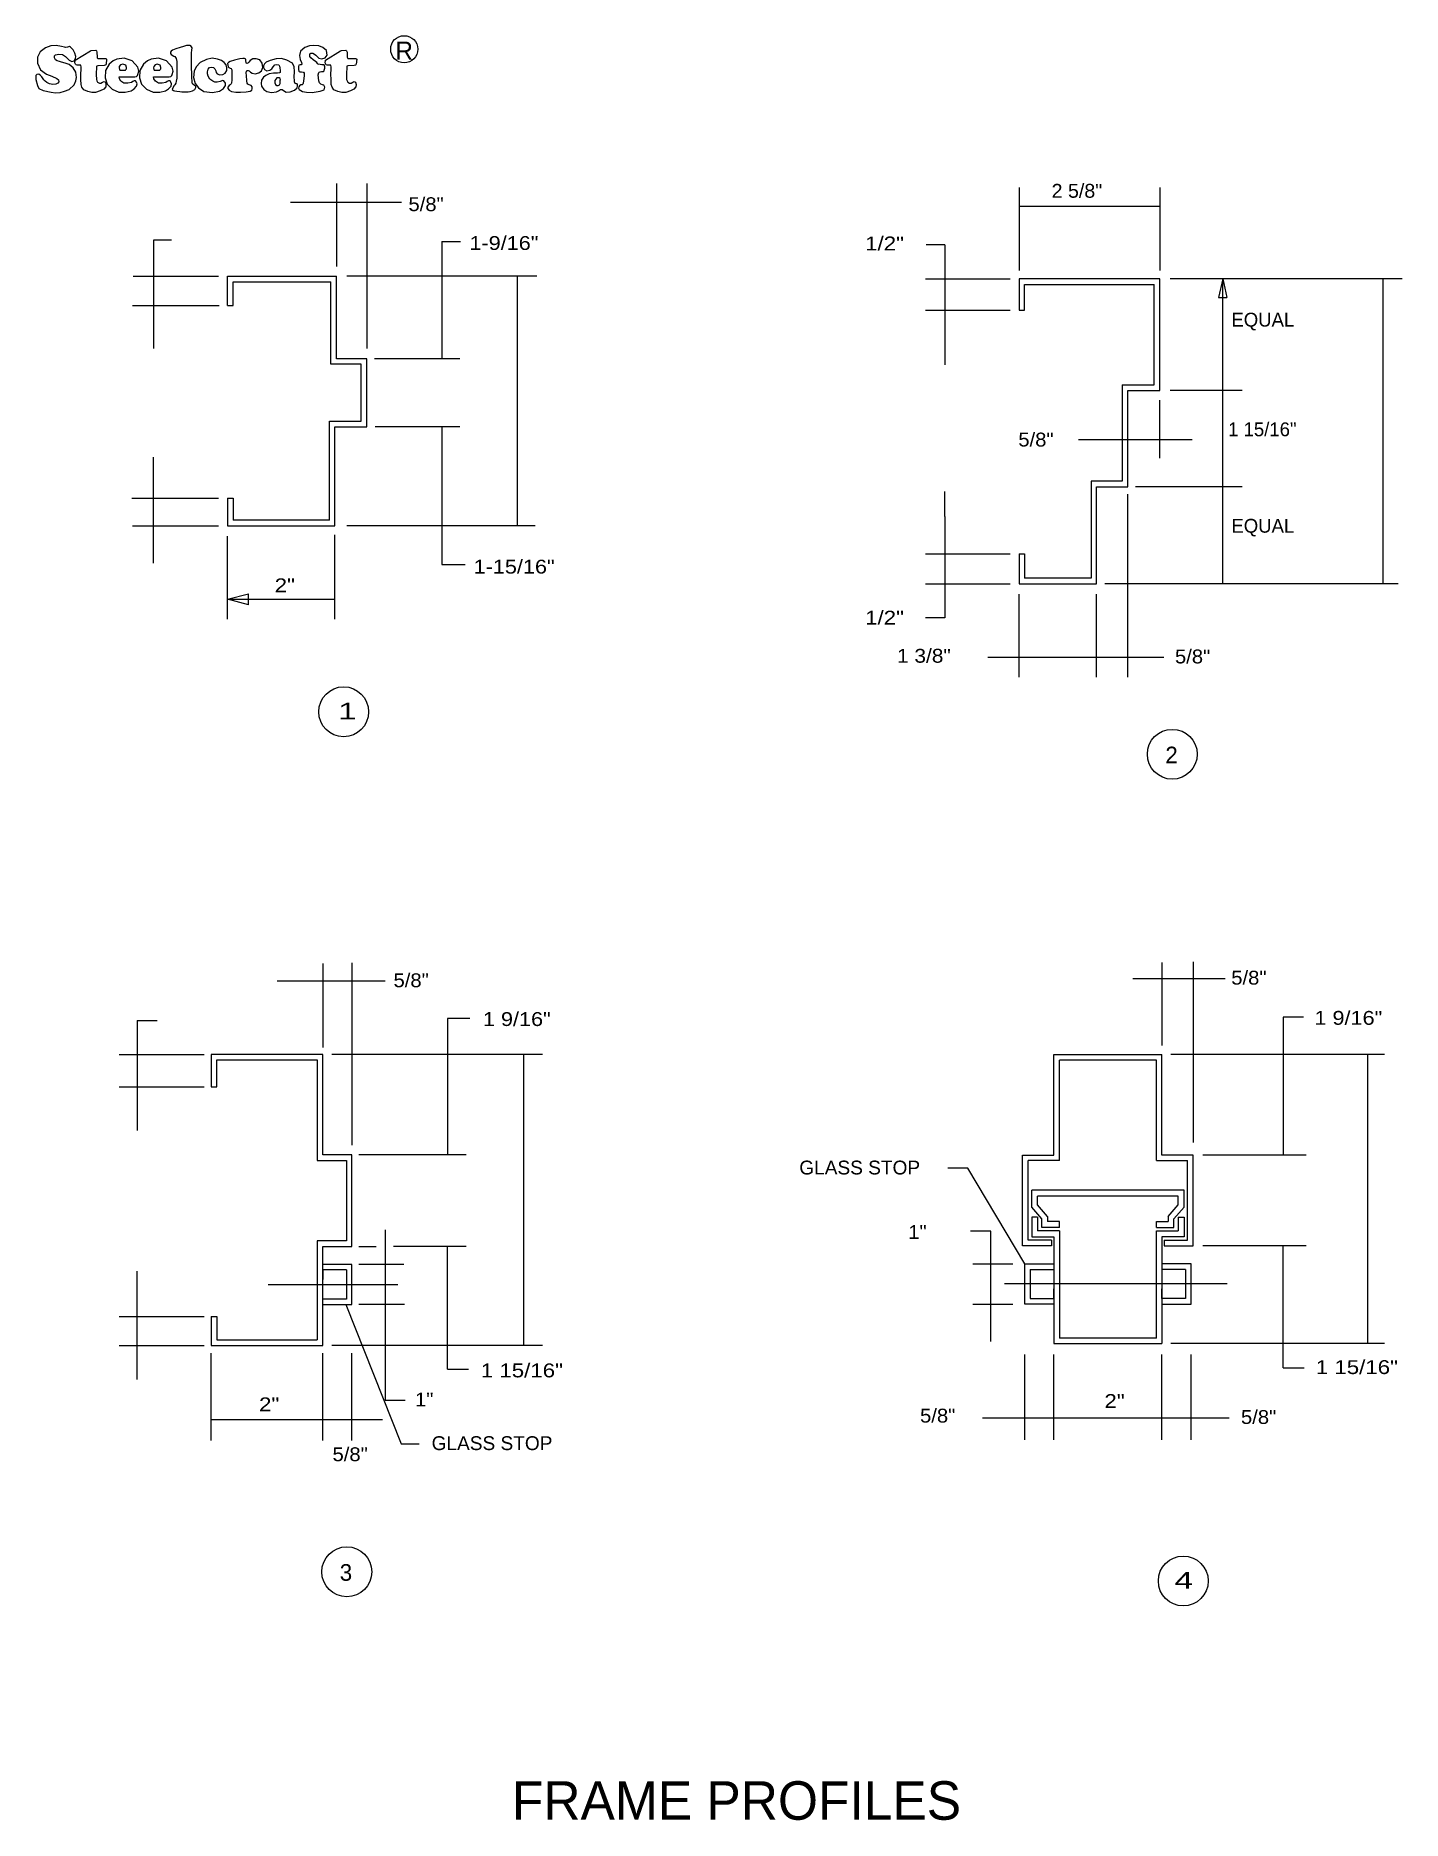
# Model space of a CAD drawing. Extents: x 0.48 to 7.57, y 0.32 to 9.59.
import ezdxf
from ezdxf.enums import TextEntityAlignment as Align

# ---------------------------------------------------------------- set-up
doc = ezdxf.new("R2010")
doc.units = 0
doc.header["$LTSCALE"] = 0.2
doc.linetypes.add('CENTER', pattern=[0])
doc.layers.add('LABEL', color=1, linetype='CONTINUOUS')
doc.layers.add('OBJECT', color=7, linetype='CONTINUOUS')

msp = doc.modelspace()

# ---------------------------------------------------------------- linework, layer by layer
at = {"layer": 'LABEL', "color": 0}
for points in [[(0.4761, 9.3845), (0.4754, 9.3635), (0.4843, 9.3322), (0.4916, 9.3171), (0.5141, 9.3059), (0.5551, 9.2975), (0.5786, 9.2945), (0.6019, 9.2962), (0.6251, 9.3025), (0.6495, 9.3112), (0.6758, 9.3363), (0.6847, 9.3564), (0.6878, 9.374), (0.6837, 9.4019), (0.6704, 9.4238), (0.649, 9.4409), (0.629, 9.4475), (0.6102, 9.4529), (0.5996, 9.4562), (0.5878, 9.4606), (0.5783, 9.4662), (0.5735, 9.4755), (0.5732, 9.486), (0.5789, 9.4919), (0.5952, 9.4958), (0.614, 9.4927), (0.6294, 9.4825), (0.6401, 9.4734), (0.6485, 9.4631), (0.6638, 9.4576), (0.6754, 9.4613), (0.6822, 9.472), (0.6843, 9.4837), (0.6792, 9.5), (0.6707, 9.5173), (0.6623, 9.5253), (0.6563, 9.5322), (0.6505, 9.5344), (0.64, 9.5318), (0.6295, 9.5304), (0.6248, 9.5315), (0.6095, 9.5358), (0.5814, 9.5399), (0.5546, 9.5381), (0.5256, 9.5281), (0.498, 9.5077), (0.4846, 9.4794), (0.4841, 9.4478), (0.5, 9.4143), (0.5321, 9.3904), (0.5592, 9.3805), (0.5851, 9.3694), (0.5934, 9.3626), (0.5948, 9.3521), (0.5904, 9.3438), (0.5799, 9.3401), (0.5648, 9.3374), (0.5472, 9.3417), (0.533, 9.3484), (0.5247, 9.3541), (0.5175, 9.3621), (0.5079, 9.3771), (0.4995, 9.3862), (0.4912, 9.3907), (0.4819, 9.3893), (0.4761, 9.3845)], [(0.6812, 9.4638), (0.7596, 9.5122), (0.7642, 9.5147), (0.7876, 9.5152), (0.7911, 9.5129), (0.7936, 9.5048), (0.7942, 9.4791), (0.7954, 9.4756), (0.7978, 9.4733), (0.834, 9.473), (0.8399, 9.4731), (0.8435, 9.4685), (0.8417, 9.4439), (0.8394, 9.4404), (0.8371, 9.438), (0.8302, 9.4355), (0.7975, 9.4348), (0.7928, 9.4335), (0.7917, 9.4311), (0.7903, 9.3902), (0.7909, 9.3634), (0.7933, 9.3564), (0.797, 9.3495), (0.8065, 9.3439), (0.8088, 9.3439), (0.8111, 9.344), (0.8146, 9.3452), (0.8227, 9.3489), (0.8308, 9.3526), (0.8379, 9.3492), (0.8405, 9.3376), (0.8396, 9.3259), (0.8293, 9.314), (0.8108, 9.3042), (0.7865, 9.2967), (0.7666, 9.2963), (0.7455, 9.3005), (0.7254, 9.3105), (0.7158, 9.3244), (0.7108, 9.3371), (0.7103, 9.3628), (0.7097, 9.3908), (0.7114, 9.4177), (0.7112, 9.4282), (0.7098, 9.4375), (0.7063, 9.4386), (0.69, 9.4371), (0.6852, 9.4393), (0.6828, 9.4428), (0.6792, 9.4497), (0.6812, 9.4614)], [(1.0042, 9.3843), (1.0064, 9.3903), (1.0107, 9.4067), (1.0056, 9.4276), (0.9757, 9.4609), (0.9345, 9.4751), (0.8972, 9.4697), (0.8775, 9.4611), (0.8569, 9.4431), (0.8377, 9.4111), (0.8362, 9.3714), (0.8463, 9.3389), (0.8726, 9.3126), (0.9068, 9.297), (0.9407, 9.2977), (0.9709, 9.3054), (0.987, 9.3151), (0.9995, 9.3294), (1.0028, 9.3411), (0.9991, 9.3504), (0.9943, 9.3561), (0.9873, 9.356), (0.9803, 9.3535), (0.9723, 9.3475), (0.9537, 9.3436), (0.9338, 9.3443), (0.9184, 9.3545), (0.9111, 9.3672), (0.9086, 9.3765), (0.9109, 9.3777), (0.9202, 9.3779), (0.9903, 9.3782), (0.9985, 9.3784), (1.0042, 9.3844)], [(1.1829, 9.3843), (1.1851, 9.3903), (1.1894, 9.4067), (1.1843, 9.4276), (1.1544, 9.4609), (1.1132, 9.4751), (1.0759, 9.4697), (1.0562, 9.4611), (1.0356, 9.4431), (1.0164, 9.4111), (1.015, 9.3714), (1.025, 9.3389), (1.0513, 9.3126), (1.0855, 9.297), (1.1194, 9.2977), (1.1496, 9.3054), (1.1657, 9.3151), (1.1783, 9.3294), (1.1815, 9.3411), (1.1778, 9.3504), (1.173, 9.3561), (1.166, 9.356), (1.1591, 9.3535), (1.151, 9.3475), (1.1324, 9.3436), (1.1125, 9.3443), (1.0971, 9.3545), (1.0898, 9.3672), (1.0873, 9.3765), (1.0896, 9.3777), (1.0989, 9.3779), (1.169, 9.3782), (1.1772, 9.3784), (1.1829, 9.3844)], [(1.2863, 9.5167), (1.2873, 9.5272), (1.2848, 9.533), (1.2812, 9.5376), (1.2777, 9.5399), (1.2672, 9.5396), (1.2625, 9.5395), (1.259, 9.5395), (1.2427, 9.5356), (1.2253, 9.5306), (1.2033, 9.5231), (1.1859, 9.5157), (1.179, 9.5109), (1.1756, 9.5049), (1.1758, 9.4979), (1.1794, 9.4933), (1.1936, 9.4855), (1.1983, 9.4832), (1.2055, 9.4729), (1.2082, 9.4578), (1.2088, 9.4286), (1.2084, 9.3958), (1.2078, 9.3701), (1.2058, 9.3549), (1.2037, 9.3443), (1.198, 9.336), (1.1923, 9.3312), (1.1834, 9.3112), (1.1905, 9.3055), (1.1964, 9.3045), (1.2092, 9.3024), (1.2245, 9.3004), (1.2338, 9.2994), (1.249, 9.2998), (1.2677, 9.3002), (1.2782, 9.3016), (1.2898, 9.3053), (1.3013, 9.3114), (1.3069, 9.3221), (1.3068, 9.3279), (1.2985, 9.3336), (1.2902, 9.3404), (1.2877, 9.3497), (1.2859, 9.3765), (1.2857, 9.3847), (1.2846, 9.4349), (1.2841, 9.4571), (1.2847, 9.4875), (1.2855, 9.5015)], [(1.4475, 9.3578), (1.4336, 9.3529), (1.4185, 9.3502), (1.4056, 9.3499), (1.395, 9.3544), (1.3796, 9.3645), (1.3711, 9.3807), (1.3673, 9.3935), (1.3683, 9.4028), (1.3715, 9.4169), (1.3783, 9.4252), (1.3876, 9.4278), (1.3993, 9.4257), (1.4065, 9.4189), (1.4102, 9.4084), (1.4127, 9.3991), (1.4187, 9.3923), (1.4317, 9.3879), (1.4468, 9.3894), (1.4595, 9.3966), (1.4674, 9.4108), (1.4683, 9.4249), (1.4644, 9.44), (1.4548, 9.4526), (1.4406, 9.4628), (1.4194, 9.4694), (1.3924, 9.4735), (1.3622, 9.4681), (1.3298, 9.4522), (1.3081, 9.4296), (1.2981, 9.4071), (1.2953, 9.3744), (1.3042, 9.343), (1.321, 9.32), (1.3494, 9.302), (1.394, 9.2959), (1.43, 9.3037), (1.4508, 9.317), (1.4609, 9.3324), (1.4618, 9.3453), (1.4534, 9.3568)], [(1.4726, 9.4378), (1.4752, 9.4297), (1.4788, 9.4251), (1.4847, 9.4229), (1.4905, 9.4207), (1.4942, 9.4138), (1.4949, 9.3834), (1.4942, 9.3612), (1.4922, 9.3448), (1.4911, 9.3413), (1.4854, 9.3365), (1.4796, 9.3317), (1.474, 9.3245), (1.4741, 9.3175), (1.4801, 9.3083), (1.4931, 9.3016), (1.5143, 9.2974), (1.5388, 9.2979), (1.5691, 9.2997), (1.5889, 9.3037), (1.5981, 9.3085), (1.6003, 9.3156), (1.6001, 9.3261), (1.5941, 9.333), (1.5835, 9.3363), (1.5776, 9.3385), (1.574, 9.3442), (1.5714, 9.3559), (1.5696, 9.3839), (1.5693, 9.3979), (1.5703, 9.4072), (1.5725, 9.4108), (1.5795, 9.4109), (1.5843, 9.4087), (1.5903, 9.4018), (1.5997, 9.3962), (1.615, 9.393), (1.6336, 9.3981), (1.6485, 9.4089), (1.6551, 9.4266), (1.6523, 9.4476), (1.6403, 9.466), (1.6214, 9.4714), (1.6039, 9.4711), (1.5889, 9.4626), (1.5821, 9.4531), (1.5764, 9.4483), (1.5729, 9.4458), (1.5706, 9.447), (1.5682, 9.4504), (1.5667, 9.4621), (1.5666, 9.4691), (1.5607, 9.4724), (1.5513, 9.4722), (1.5362, 9.4707), (1.5083, 9.4643), (1.4851, 9.4568), (1.477, 9.4519), (1.4724, 9.4472)], [(1.7422, 9.3981), (1.7306, 9.3967), (1.7107, 9.3963), (1.6886, 9.3923), (1.6712, 9.3849), (1.6586, 9.3753), (1.6484, 9.3599), (1.6464, 9.3435), (1.6491, 9.3295), (1.66, 9.3122), (1.6766, 9.3009), (1.7001, 9.2956), (1.7268, 9.2997), (1.7372, 9.3046), (1.7464, 9.3118), (1.7511, 9.3119), (1.7558, 9.3108), (1.7629, 9.3063), (1.7759, 9.2984), (1.7969, 9.2989), (1.8201, 9.3075), (1.8327, 9.3207), (1.836, 9.3313), (1.8358, 9.3383), (1.8334, 9.3405), (1.8287, 9.3404), (1.8229, 9.3427), (1.8203, 9.3519), (1.819, 9.3589), (1.8175, 9.3752), (1.8191, 9.4057), (1.8175, 9.429), (1.8089, 9.4487), (1.7805, 9.4644), (1.7523, 9.472), (1.7243, 9.4702), (1.6929, 9.4625), (1.6733, 9.4527), (1.6641, 9.4455), (1.6585, 9.4348), (1.6587, 9.4255), (1.6636, 9.4151), (1.6766, 9.4084), (1.6917, 9.4122), (1.702, 9.4195), (1.7088, 9.4301), (1.7179, 9.4397), (1.7261, 9.4422), (1.739, 9.4401), (1.7426, 9.4332), (1.744, 9.4239), (1.7454, 9.4111), (1.7444, 9.404), (1.7445, 9.3994)], [(1.941, 9.4422), (1.9386, 9.4468), (1.9361, 9.4526), (1.929, 9.4571), (1.916, 9.465), (1.9041, 9.4753), (1.8992, 9.4833), (1.8991, 9.4892), (1.9001, 9.4974), (1.9047, 9.501), (1.9141, 9.5), (1.9235, 9.4955), (1.9306, 9.4899), (1.939, 9.4819), (1.9461, 9.475), (1.9614, 9.4707), (1.9788, 9.4769), (1.989, 9.49), (1.985, 9.5144), (1.966, 9.5304), (1.9459, 9.5381), (1.9202, 9.5399), (1.898, 9.5382), (1.8725, 9.5295), (1.8507, 9.5103), (1.8454, 9.488), (1.8493, 9.4671), (1.8567, 9.452), (1.858, 9.4451), (1.8546, 9.4403), (1.8488, 9.439), (1.8418, 9.4377), (1.8408, 9.4318), (1.8409, 9.4237), (1.8411, 9.4155), (1.8425, 9.4073), (1.8437, 9.405), (1.8472, 9.4028), (1.8554, 9.4029), (1.8648, 9.402), (1.866, 9.4008), (1.8696, 9.3962), (1.8699, 9.3822), (1.8658, 9.3564), (1.8649, 9.3436), (1.8626, 9.34), (1.8592, 9.3364), (1.8522, 9.3351), (1.8453, 9.3303), (1.8419, 9.3255), (1.8409, 9.3185), (1.8434, 9.3116), (1.8517, 9.3059), (1.8611, 9.3014), (1.8823, 9.2972), (1.9115, 9.2967), (1.9522, 9.3022), (1.9743, 9.3097), (1.9775, 9.3238), (1.9714, 9.3342), (1.9644, 9.3352), (1.9561, 9.3397), (1.9489, 9.3466), (1.9452, 9.357), (1.9449, 9.3722), (1.9434, 9.3873), (1.9455, 9.3991), (1.9477, 9.4015), (1.9524, 9.4039), (1.9593, 9.4052), (1.9699, 9.4043), (1.9716, 9.4062), (1.9733, 9.4078), (1.9744, 9.4125), (1.9765, 9.4219), (1.9775, 9.4301), (1.9762, 9.4348), (1.9738, 9.4394), (1.9691, 9.4405), (1.9609, 9.4403), (1.9527, 9.4413), (1.9457, 9.4423)], [(1.9803, 9.4638), (2.0587, 9.5122), (2.0633, 9.5147), (2.0867, 9.5152), (2.0902, 9.5129), (2.0928, 9.5048), (2.0933, 9.4791), (2.0946, 9.4756), (2.0969, 9.4733), (2.1332, 9.473), (2.139, 9.4731), (2.1426, 9.4685), (2.1408, 9.4439), (2.1386, 9.4404), (2.1363, 9.438), (2.1293, 9.4355), (2.0966, 9.4348), (2.092, 9.4335), (2.0909, 9.4311), (2.0894, 9.3902), (2.09, 9.3634), (2.0925, 9.3564), (2.0961, 9.3495), (2.1056, 9.3439), (2.1079, 9.3439), (2.1103, 9.344), (2.1138, 9.3452), (2.1219, 9.3489), (2.13, 9.3526), (2.137, 9.3492), (2.1396, 9.3376), (2.1387, 9.3259), (2.1285, 9.314), (2.11, 9.3042), (2.0856, 9.2967), (2.0658, 9.2963), (2.0446, 9.3005), (2.0246, 9.3105), (2.0149, 9.3244), (2.01, 9.3371), (2.0094, 9.3628), (2.0088, 9.3908), (2.0105, 9.4177), (2.0103, 9.4282), (2.0089, 9.4375), (2.0054, 9.4386), (1.9891, 9.4371), (1.9844, 9.4393), (1.982, 9.4428), (1.9783, 9.4497), (1.9804, 9.4614)], [(0.916, 9.4117), (0.9382, 9.4121), (0.9417, 9.4122), (0.9439, 9.4146), (0.9474, 9.4194), (0.9472, 9.4264), (0.9434, 9.438), (0.9376, 9.4402), (0.9281, 9.4435), (0.9165, 9.4397), (0.9097, 9.4314), (0.9087, 9.4244), (0.91, 9.4162), (0.9124, 9.4128)], [(1.0947, 9.4117), (1.1169, 9.4121), (1.1204, 9.4122), (1.1227, 9.4146), (1.1261, 9.4194), (1.1259, 9.4264), (1.1222, 9.438), (1.1163, 9.4402), (1.1069, 9.4435), (1.0953, 9.4397), (1.0884, 9.4314), (1.0874, 9.4244), (1.0888, 9.4162), (1.0912, 9.4128)], [(1.7465, 9.3608), (1.7452, 9.369), (1.7393, 9.3724), (1.7276, 9.3721), (1.7174, 9.359), (1.7176, 9.3462), (1.7213, 9.3381), (1.7285, 9.3324), (1.7355, 9.3326), (1.7424, 9.3362), (1.7446, 9.3433), (1.7454, 9.3597)]]:
    msp.add_lwpolyline(points, close=True, dxfattribs=at)
msp.add_circle((2.3895, 9.5208), 0.0703, dxfattribs=at)
at = {"layer": 'OBJECT', "color": 0}
for p, q in [((2.0371, 8.8235), (2.0371, 8.3915)), ((2.1955, 8.8235), (2.1955, 7.9667)), ((1.7995, 8.7263), (2.3755, 8.7263)), ((5.5828, 8.8032), (5.5828, 8.3712)), ((6.3136, 8.8032), (6.3136, 8.3712)), ((5.5828, 8.706), (6.3136, 8.706)), ((1.1803, 8.5283), (1.0867, 8.5283)), ((1.0867, 8.5283), (1.0867, 7.9667)), ((2.5843, 8.5211), (2.6815, 8.5211)), ((2.5843, 8.5211), (2.5843, 7.9163)), ((5.1976, 8.5044), (5.1004, 8.5044)), ((5.1976, 8.5044), (5.1976, 7.8816)), ((0.9823, 8.3411), (1.4251, 8.3411)), ((1.4719, 8.1899), (1.4719, 8.3411)), ((1.4719, 8.3411), (2.0371, 8.3411)), ((1.5007, 8.1899), (1.5007, 8.3123)), ((1.5007, 8.3123), (2.0083, 8.3123)), ((2.0083, 7.8839), (2.0083, 8.3123)), ((2.0371, 7.9127), (2.0371, 8.3411)), ((3.0775, 8.3411), (2.0911, 8.3411)), ((2.9767, 8.3411), (2.9767, 7.0451)), ((5.0968, 8.328), (5.536, 8.328)), ((5.5828, 8.328), (5.5828, 8.166)), ((6.3136, 8.328), (5.5828, 8.328)), ((5.6116, 8.2992), (6.2848, 8.2992)), ((5.6116, 8.166), (5.6116, 8.2992)), ((6.2848, 7.7772), (6.2848, 8.2992)), ((6.3136, 7.7484), (6.3136, 8.328)), ((7.5736, 8.328), (6.3676, 8.328)), ((6.6412, 8.328), (6.6197, 8.2307)), ((6.6412, 6.744), (6.6412, 8.328)), ((6.6412, 8.328), (6.663, 8.2307)), ((7.4728, 8.328), (7.4728, 6.744)), ((0.9787, 8.1899), (1.4287, 8.1899)), ((1.4719, 8.1899), (1.5007, 8.1899)), ((5.0968, 8.166), (5.536, 8.166)), ((5.5828, 8.166), (5.6116, 8.166)), ((6.6197, 8.2307), (6.663, 8.2307)), ((2.1667, 7.8839), (2.0083, 7.8839)), ((2.1955, 7.9127), (2.0371, 7.9127)), ((2.1667, 7.5887), (2.1667, 7.8839)), ((2.1955, 7.5599), (2.1955, 7.9127)), ((2.6779, 7.9127), (2.2351, 7.9127)), ((6.1192, 7.7772), (6.1192, 7.2768)), ((6.1192, 7.7772), (6.2848, 7.7772)), ((6.148, 7.7484), (6.3136, 7.7484)), ((6.148, 7.248), (6.148, 7.7484)), ((6.3136, 7.3956), (6.3136, 7.698)), ((6.742, 7.7484), (6.3676, 7.7484)), ((2.0011, 7.0739), (2.0011, 7.5887)), ((2.0011, 7.5887), (2.1667, 7.5887)), ((2.0299, 7.5599), (2.1955, 7.5599)), ((2.0299, 7.0451), (2.0299, 7.5599)), ((2.6779, 7.5599), (2.2387, 7.5599)), ((2.5843, 7.5599), (2.5843, 6.8435)), ((5.8924, 7.4928), (6.4828, 7.4928)), ((1.0867, 6.8507), (1.0867, 7.4015)), ((5.9572, 7.2768), (5.9572, 6.7728)), ((6.1192, 7.2768), (5.9572, 7.2768)), ((5.986, 7.248), (6.148, 7.248)), ((5.986, 6.744), (5.986, 7.248)), ((6.742, 7.248), (6.1876, 7.248)), ((0.9751, 7.1891), (1.4251, 7.1891)), ((1.4719, 7.1891), (1.5007, 7.1891)), ((1.4719, 7.1891), (1.4719, 7.0451)), ((1.5007, 7.1891), (1.5007, 7.0739)), ((5.1976, 7.0932), (5.1976, 7.2228)), ((6.148, 6.258), (6.148, 7.2084)), ((2.0011, 7.0739), (1.5007, 7.0739)), ((5.1976, 7.0932), (5.1976, 6.5676)), ((0.9787, 7.0451), (1.4251, 7.0451)), ((1.4719, 7.0451), (2.0299, 7.0451)), ((1.4719, 6.5591), (1.4719, 6.9911)), ((2.0299, 6.5591), (2.0299, 6.9983)), ((3.0703, 7.0451), (2.0911, 7.0451)), ((5.0968, 6.8988), (5.536, 6.8988)), ((5.5828, 6.8988), (5.6116, 6.8988)), ((5.5828, 6.8988), (5.5828, 6.744)), ((5.6116, 6.8988), (5.6116, 6.7728)), ((2.5843, 6.8435), (2.7067, 6.8435)), ((5.9572, 6.7728), (5.6116, 6.7728)), ((1.4719, 6.6635), (1.5799, 6.6923)), ((1.5799, 6.6347), (1.5799, 6.6923)), ((5.0968, 6.744), (5.536, 6.744)), ((5.5828, 6.744), (5.986, 6.744)), ((5.5828, 6.258), (5.5828, 6.69)), ((5.986, 6.258), (5.986, 6.69)), ((7.552, 6.744), (6.0292, 6.744)), ((1.5799, 6.6347), (1.4719, 6.6635)), ((1.4719, 6.6635), (2.0299, 6.6635)), ((5.1976, 6.5676), (5.0968, 6.5676)), ((5.4208, 6.3624), (6.3352, 6.3624)), ((1.9667, 4.7702), (1.9667, 4.3346)), ((2.1179, 4.7738), (2.1179, 3.827)), ((6.3252, 4.7765), (6.3252, 4.3445)), ((6.4872, 4.7801), (6.4872, 3.8405)), ((1.7291, 4.6802), (2.2907, 4.6802)), ((6.174, 4.6937), (6.6528, 4.6937)), ((1.0019, 4.475), (1.1063, 4.475)), ((1.0019, 4.475), (1.0019, 3.9026)), ((2.6147, 4.4858), (2.6147, 3.7766)), ((2.7299, 4.4858), (2.6147, 4.4858)), ((7.0596, 4.4921), (6.9552, 4.4921)), ((6.9552, 4.4921), (6.9552, 3.7757)), ((0.9083, 4.2986), (1.3511, 4.2986)), ((1.9667, 4.2986), (1.3871, 4.2986)), ((1.3871, 4.2986), (1.3871, 4.1294)), ((1.4159, 4.1294), (1.4159, 4.2698)), ((1.4159, 4.2698), (1.9379, 4.2698)), ((1.9379, 4.2698), (1.9379, 3.7478)), ((1.9667, 3.7766), (1.9667, 4.2986)), ((3.1079, 4.2986), (2.0135, 4.2986)), ((3.0107, 2.7866), (3.0107, 4.2986)), ((5.7636, 4.2977), (6.3252, 4.2977)), ((5.7636, 3.7757), (5.7636, 4.2977)), ((6.2964, 4.2689), (5.7924, 4.2689)), ((5.7924, 3.7469), (5.7924, 4.2689)), ((6.2964, 3.7469), (6.2964, 4.2689)), ((6.3252, 3.7757), (6.3252, 4.2977)), ((7.4808, 4.2977), (6.372, 4.2977)), ((7.3944, 2.7965), (7.3944, 4.2977)), ((0.9083, 4.1294), (1.3511, 4.1294)), ((1.3871, 4.1294), (1.4159, 4.1294)), ((1.9379, 3.7478), (2.0891, 3.7478)), ((2.1179, 3.7766), (1.9667, 3.7766)), ((2.0891, 3.7478), (2.0891, 3.3302)), ((2.1179, 3.3014), (2.1179, 3.7766)), ((2.7119, 3.7766), (2.1539, 3.7766)), ((5.6016, 3.7757), (5.7636, 3.7757)), ((5.6016, 3.3041), (5.6016, 3.7757)), ((5.7924, 3.7469), (5.6304, 3.7469)), ((5.6304, 3.3329), (5.6304, 3.7469)), ((6.2964, 3.7469), (6.4584, 3.7469)), ((6.4872, 3.7757), (6.3252, 3.7757)), ((6.4584, 3.3341), (6.4584, 3.7469)), ((6.4872, 3.3041), (6.4872, 3.7757)), ((7.074, 3.7757), (6.5376, 3.7757)), ((5.3172, 3.7073), (5.2128, 3.7073)), ((5.6124, 3.2105), (5.3172, 3.7073)), ((6.4402, 3.5929), (5.6486, 3.5929)), ((5.6486, 3.5052), (5.6486, 3.5929)), ((6.4102, 3.5629), (5.6786, 3.5629)), ((5.6786, 3.5164), (5.6786, 3.5629)), ((6.4102, 3.5164), (6.4102, 3.5629)), ((6.4402, 3.5052), (6.4402, 3.5929)), ((5.701, 3.4453), (5.6486, 3.5052)), ((5.6786, 3.4527), (5.6486, 3.4527)), ((5.6486, 3.4527), (5.6486, 3.3517)), ((5.731, 3.4565), (5.6786, 3.5164)), ((5.6786, 3.4527), (5.6786, 3.3816)), ((5.701, 3.4003), (5.701, 3.4453)), ((5.731, 3.4565), (5.731, 3.4303)), ((6.3578, 3.4565), (6.4102, 3.5164)), ((6.3578, 3.4565), (6.3578, 3.4303)), ((6.3877, 3.4453), (6.4402, 3.5052)), ((6.3877, 3.4003), (6.3877, 3.4453)), ((6.4102, 3.4527), (6.4402, 3.4527)), ((6.4102, 3.4527), (6.4102, 3.3816)), ((6.4402, 3.4527), (6.4402, 3.3517)), ((2.2907, 3.3878), (2.2907, 2.5022)), ((5.436, 3.3797), (5.3316, 3.3797)), ((5.436, 2.8073), (5.436, 3.3797)), ((5.6486, 3.3517), (5.7636, 3.3517)), ((5.7924, 3.3816), (5.6786, 3.3816)), ((5.7924, 3.4003), (5.701, 3.4003)), ((5.7924, 3.4303), (5.731, 3.4303)), ((5.7636, 3.3517), (5.7636, 2.7965)), ((5.7924, 3.4003), (5.7924, 3.4303)), ((5.7924, 3.3816), (5.7924, 2.8253)), ((6.2964, 3.4303), (6.3578, 3.4303)), ((6.2964, 3.4003), (6.2964, 3.4303)), ((6.2964, 3.4003), (6.3877, 3.4003)), ((6.2964, 2.8253), (6.2964, 3.3816)), ((6.2964, 3.3816), (6.4102, 3.3816)), ((6.3252, 3.3517), (6.3252, 2.7965)), ((6.4402, 3.3517), (6.3252, 3.3517)), ((1.9379, 3.3302), (1.9379, 2.8154)), ((2.0891, 3.3302), (1.9379, 3.3302)), ((1.9667, 2.7866), (1.9667, 3.3014)), ((1.9667, 3.3014), (2.1179, 3.3014)), ((2.1539, 3.3014), (2.2439, 3.3014)), ((2.7119, 3.3014), (2.3339, 3.3014)), ((2.6147, 2.6642), (2.6147, 3.3014)), ((5.7513, 3.3041), (5.6016, 3.3041)), ((5.7513, 3.3341), (5.6304, 3.3341)), ((5.7513, 3.3341), (5.7513, 3.3041)), ((6.3374, 3.3341), (6.3374, 3.3041)), ((6.3374, 3.3341), (6.4584, 3.3341)), ((6.3374, 3.3041), (6.4872, 3.3041)), ((7.074, 3.3041), (6.5376, 3.3041)), ((6.9552, 2.6705), (6.9552, 3.3041)), ((1.0019, 2.6102), (1.0019, 3.1718)), ((2.1179, 3.2078), (1.9667, 3.2078)), ((1.9667, 3.179), (1.9667, 3.1286)), ((2.0891, 3.179), (1.9667, 3.179)), ((2.0891, 3.179), (2.0891, 3.0278)), ((2.1179, 2.999), (2.1179, 3.2078)), ((2.3879, 3.2078), (2.1539, 3.2078)), ((5.3424, 3.2105), (5.5512, 3.2105)), ((5.6124, 3.2105), (5.7636, 3.2105)), ((5.6124, 3.0017), (5.6124, 3.2105)), ((5.6412, 3.1817), (5.6412, 3.0305)), ((5.6412, 3.1817), (5.7636, 3.1817)), ((5.7636, 3.1817), (5.7636, 3.1313)), ((6.4764, 3.2105), (6.3252, 3.2105)), ((6.4476, 3.1817), (6.3252, 3.1817)), ((6.3252, 3.1817), (6.3252, 3.1313)), ((6.4476, 3.1817), (6.4476, 3.0305)), ((6.4764, 3.0017), (6.4764, 3.2105)), ((1.9667, 3.0278), (1.9667, 3.0782)), ((5.7636, 3.0305), (5.7636, 3.0809)), ((6.3252, 3.0305), (6.3252, 3.0809)), ((2.0891, 3.0278), (1.9667, 3.0278)), ((1.9667, 2.999), (2.1179, 2.999)), ((2.0855, 2.999), (2.3735, 2.2754)), ((2.3915, 2.999), (2.1539, 2.999)), ((5.3424, 3.0017), (5.5512, 3.0017)), ((5.7636, 3.0017), (5.6124, 3.0017)), ((5.6412, 3.0305), (5.7636, 3.0305)), ((6.4476, 3.0305), (6.3252, 3.0305)), ((6.3252, 3.0017), (6.4764, 3.0017)), ((0.9083, 2.9378), (1.3511, 2.9378)), ((1.3871, 2.9378), (1.4159, 2.9378)), ((1.3871, 2.9378), (1.3871, 2.7866)), ((1.4159, 2.9378), (1.4159, 2.8154)), ((0.9083, 2.7866), (1.3511, 2.7866)), ((1.3871, 2.7866), (1.9667, 2.7866)), ((1.4159, 2.8154), (1.9379, 2.8154)), ((3.1079, 2.7866), (2.0135, 2.7866)), ((5.7636, 2.7965), (6.3252, 2.7965)), ((6.2964, 2.8253), (5.7924, 2.8253)), ((7.4808, 2.7965), (6.372, 2.7965)), ((1.3871, 2.2934), (1.3871, 2.747)), ((1.9667, 2.2934), (1.9667, 2.747)), ((2.1179, 2.2934), (2.1179, 2.747)), ((5.6124, 2.2961), (5.6124, 2.7389)), ((5.7636, 2.2961), (5.7636, 2.7389)), ((6.3252, 2.2961), (6.3252, 2.7389)), ((6.4764, 2.2961), (6.4764, 2.7389)), ((2.6147, 2.6642), (2.7227, 2.6642)), ((6.9552, 2.6705), (7.0632, 2.6705)), ((2.2907, 2.5022), (2.3951, 2.5022)), ((5.3928, 2.4113), (6.6744, 2.4113)), ((1.3871, 2.4014), (2.2763, 2.4014)), ((2.3735, 2.2754), (2.4671, 2.2754))]:
    msp.add_line(p, q, dxfattribs=at)
at = {"layer": 'OBJECT', "color": 0, "linetype": 'CENTER'}
for p, q in [((1.6823, 3.1034), (2.3555, 3.1034)), ((6.6636, 3.1061), (5.508, 3.1061))]:
    msp.add_line(p, q, dxfattribs=at)
at = {"layer": 'OBJECT', "color": 0}
for centre in [(2.075, 6.0789), (6.3789, 5.8579), (2.0909, 1.6109), (6.4361, 1.563)]:
    msp.add_circle(centre, 0.1296, dxfattribs=at)

# ---------------------------------------------------------------- texts
at = {"layer": 'LABEL', "color": 0}
msp.add_text('R', height=0.0938, dxfattribs=at).set_placement((2.3895, 9.4665), align=Align.CENTER)
at = {"layer": 'OBJECT', "color": 0}
for s, height, width, p in [('2 5/8"', 0.072, 1.058948, (5.752, 8.7492)), ('5/8"', 0.072, 1.091107, (2.4115, 8.6795)), ('1-9/16"', 0.072, 1.167056, (2.7283, 8.4779)), ('1/2"', 0.072, 1.20048, (4.7836, 8.4756)), ('5/8"', 0.072, 1.091107, (5.5792, 7.4568)), ('1-15/16"', 0.072, 1.167056, (2.7499, 6.7967)), ('2"', 0.072, 1.20048, (1.7167, 6.6995)), ('1/2"', 0.072, 1.20048, (4.7836, 6.5316)), ('1 3/8"', 0.072, 1.125281, (4.9492, 6.3336)), ('5/8"', 0.072, 1.091107, (6.3928, 6.33)), ('1', 0.0864, 1.501502, (2.0462, 6.0393)), ('5/8"', 0.072, 1.091107, (6.6852, 4.6613)), ('5/8"', 0.072, 1.091107, (2.3339, 4.6478)), ('1 9/16"', 0.072, 1.167056, (2.7983, 4.4462)), ('1 9/16"', 0.072, 1.167056, (7.1172, 4.4525)), ('GLASS STOP', 0.072, 1.02863, (4.4416, 3.6749)), ('1"', 0.072, 1.091107, (5.0076, 3.3401)), ('1 15/16"', 0.072, 1.20048, (2.7875, 2.621)), ('1 15/16"', 0.072, 1.20048, (7.1244, 2.6381)), ('2"', 0.072, 1.20048, (1.6355, 2.4446)), ('1"', 0.072, 1.091107, (2.4455, 2.4698)), ('2"', 0.072, 1.20048, (6.0264, 2.4617)), ('5/8"', 0.072, 1.091107, (5.0688, 2.3861)), ('5/8"', 0.072, 1.091107, (6.7356, 2.3789)), ('5/8"', 0.072, 1.091107, (2.0171, 2.1854)), ('GLASS STOP', 0.072, 1.02863, (2.5319, 2.243)), ('4', 0.0864, 1.501502, (6.3904, 1.5234))]:
    msp.add_text(s, height=height, dxfattribs=dict(at, width=width)).set_placement(p)
for s, height, p in [('EQUAL', 0.072, (6.686, 8.0797)), ('1 15/16"', 0.072, (6.6689, 7.5102)), ('EQUAL', 0.072, (6.686, 7.009)), ('2', 0.0864, (6.3429, 5.8111)), ('3', 0.0864, (2.0549, 1.5641)), ('FRAME PROFILES', 0.2, (2.9488, 0.3226))]:
    msp.add_text(s, height=height, dxfattribs=at).set_placement(p)

doc.saveas('drawing.dxf')
